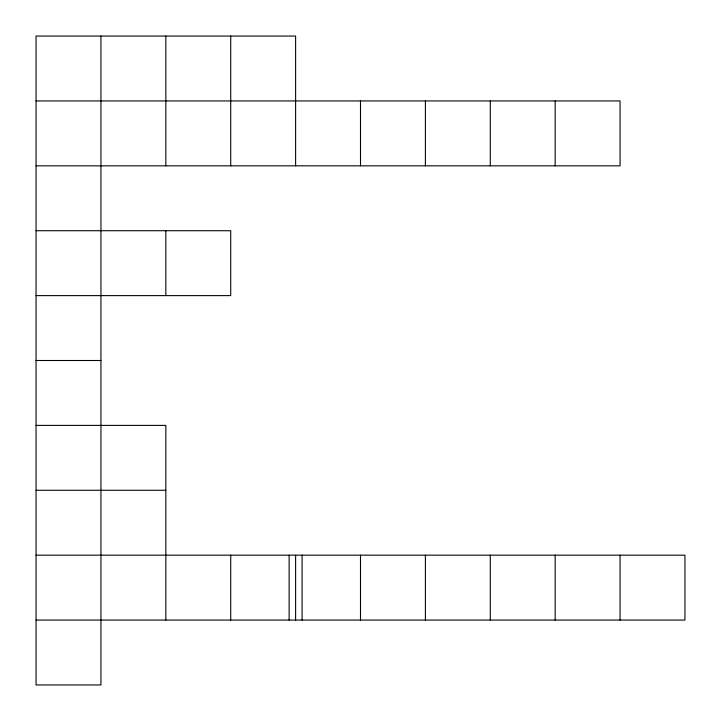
<?xml version="1.0" encoding="UTF-8"?>
<svg xmlns="http://www.w3.org/2000/svg" width="721" height="721" viewBox="0 0 721 721"><rect width="100%" height="100%" fill="white"/><g stroke="black" fill="none" stroke-linecap="round" stroke-linejoin="round"><path stroke-width="1.08" d="M36.05 100.94L620.06 100.94L620.06 165.83L36.05 165.83M36.05 230.72L230.72 230.72L230.72 295.61L36.05 295.61M36.05 360.5L100.94 360.5M36.05 425.39L165.83 425.39L165.83 620.06M36.05 490.28L165.83 490.28M36.05 555.17L684.95 555.17L684.95 620.06L36.05 620.06M620.06 555.17L620.06 620.06M555.17 100.94L555.17 165.83M555.17 555.17L555.17 620.06M490.28 100.94L490.28 165.83M490.28 555.17L490.28 620.06M425.39 100.94L425.39 165.83M425.39 555.17L425.39 620.06M360.5 100.94L360.5 165.83M360.5 555.17L360.5 620.06M302.099 555.17L302.099 620.06M295.61 165.83L295.61 36.05L36.05 36.05L36.05 684.95L100.94 684.95L100.94 36.05M295.61 555.17L295.61 620.06M289.121 555.17L289.121 620.06M230.72 36.05L230.72 165.83M230.72 555.17L230.72 620.06M165.83 36.05L165.83 165.83M165.83 230.72L165.83 295.61"/></g></svg>
